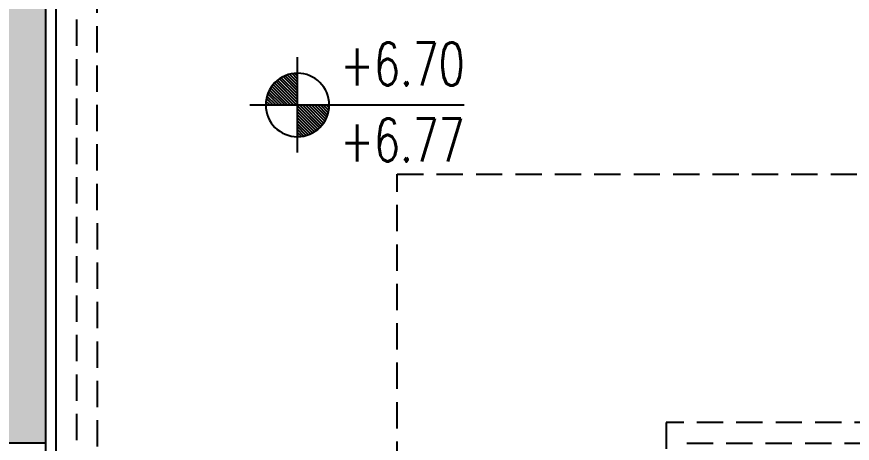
# Model space of a CAD drawing. Header units: inches. Extents: x 21 to 32698, y 13 to 3712.
# Drawn here: x 10689.7 to 10891.7, y 2402.1 to 2505.2 of the extents above; entities that cross this region are included whole.
import ezdxf

# ---------------------------------------------------------------- set-up
doc = ezdxf.new("R2010")
doc.units = ezdxf.units.IN
doc.header["$MEASUREMENT"] = 0
doc.linetypes.add('HIDDEN', pattern=[9.525, 6.35, -3.175])
for name, color, linetype, lineweight in [('Z_MİM_-KM-FLOR-LEVL-1', 8, 'Continuous', 25), ('Z_MİM_-KM-PATTERN-STRC', 8, 'Continuous', 25), ('Z_MİM_-KM-STRC-CONCRETE', 8, 'Continuous', 25), ('Z_MİM_-KM-STRS-HID', 8, 'HIDDEN', 25), ('Z_MİM_-KM-WALL-PL', 8, 'Continuous', 25), ('Z_MİM_-KM-WALL-PLASTER', 8, 'Continuous', 25), ('Z_MİM_00', 8, 'Continuous', 25)]:
    doc.layers.add(name, color=color, linetype=linetype, lineweight=lineweight)
doc.styles.add('TEXT 1 romans', font='romans.shx', dxfattribs={"width": 0.7})

# ---------------------------------------------------------------- blocks, each defined once
blk = doc.blocks.new('-KM_Merdiven')
at = {"layer": 'Z_MİM_-KM-STRS-HID'}
for points in [[(20012.26, 2400.2), (20012.25, 2565.03), (20577.25, 2565.03), (20577.25, 2110.03), (20582.26, 2110.03), (20582.25, 2570.03), (20007.25, 2570.03), (20007.25, 2402.61)], [(20084.75, 2356.97), (20084.75, 2485.03), (20504.75, 2485.03), (20504.75, 2140.03)], [(20154.76, 2325.22), (20154.75, 2420.03), (20434.75, 2420.03), (20434.75, 2110.03), (20439.75, 2110.03), (20439.75, 2425.03), (20149.75, 2425.03), (20149.76, 2325.22)]]:
    blk.add_lwpolyline(points, dxfattribs=at)
blk = doc.blocks.new('KOT-P')
h = blk.add_hatch()
h.set_pattern_fill('ANSI31', color=256, scale=0.2, style=0)
h.set_pattern_definition([(45, (0, 0), (-0.449013, 0.449013), [])])
h.paths.add_polyline_path([(0, 0), (9.6, 0, 0.414214), (0, 9.6)])
h.paths.add_polyline_path([(-9.6, 0, 0.414214), (0, -9.6), (0, 0)])
for p, q in [((0, 14.4), (0, -14.4)), ((-14.4, 0), (50.4, 0))]:
    blk.add_line(p, q)
blk.add_circle((0, 0), 9.6)
at = {"color": 7, "style": 'TEXT 1 romans', "width": 0.7}
for tag, p in [('BKOT', (13.01, 1.49)), ('KKOT', (13.01, -13.67))]:
    blk.add_attdef(tag, p, '', height=12, dxfattribs=at)
blk = doc.blocks.new('-KM_Kolon-1K')
at = {"layer": 'Z_MİM_-KM-PATTERN-STRC'}
blk.add_hatch(color=256, dxfattribs=at).paths.add_polyline_path([(1335, 1600), (1365, 1600), (1365, 1420), (1335, 1420)], flags=0)
at = {"layer": 'Z_MİM_-KM-STRC-CONCRETE'}
blk.add_lwpolyline([(1335, 1600), (1365, 1600), (1365, 1420), (1335, 1420)], close=True, dxfattribs=at)

msp = doc.modelspace()

# ---------------------------------------------------------------- linework, layer by layer
at = {"layer": 'Z_MİM_-KM-WALL-PL'}
msp.add_line((10696.72, 2402.08), (10696.72, 2122.08), dxfattribs=at)
at = {"layer": 'Z_MİM_-KM-WALL-PLASTER'}
msp.add_lwpolyline([(9038.46, 1859.58), (10644.21, 1859.58), (10644.21, 2089.58), (10699.22, 2089.58), (10699.26, 2582.08)], dxfattribs=at)

# ---------------------------------------------------------------- block references
at = {"layer": 'Z_MİM_-KM-FLOR-LEVL-1'}
ref = msp.add_blockref('KOT-P', (10757.59, 2483.84), dxfattribs=dict(at, xscale=-0.8, yscale=0.8, zscale=0.8, rotation=180))
ref.add_attrib('KKOT', '+6.77', (10767.99, 2470.16), dxfattribs={"color": 7, "height": 10.417, "style": 'TEXT 1 romans', "width": 0.7})
ref.add_attrib('BKOT', '+6.70', (10767.99, 2488.54), dxfattribs={"color": 7, "height": 10.417, "style": 'TEXT 1 romans', "width": 0.7})
at = {"layer": 'Z_MİM_-KM-STRC-CONCRETE'}
msp.add_blockref('-KM_Kolon-1K', (9331.71, 982.08), dxfattribs=at)
at = {"layer": 'Z_MİM_00'}
msp.add_blockref('-KM_Merdiven', (-9303.04, -17.95), dxfattribs=at)

doc.saveas('drawing.dxf')
